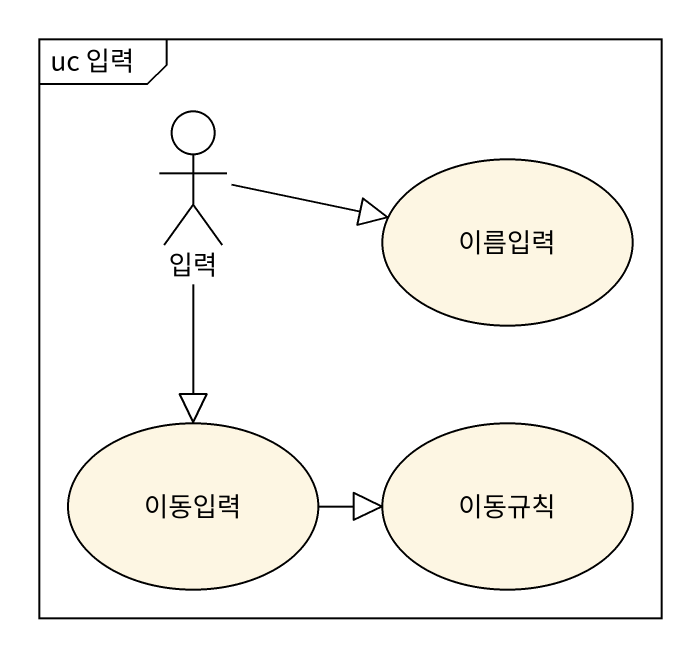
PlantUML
@startuml
mainframe uc 입력
actor 입력
usecase 이름입력
usecase 이동입력
usecase 이동규칙
입력 -right-|> 이름입력
입력 --|> 이동입력
이동입력 -right-|> 이동규칙
@enduml
